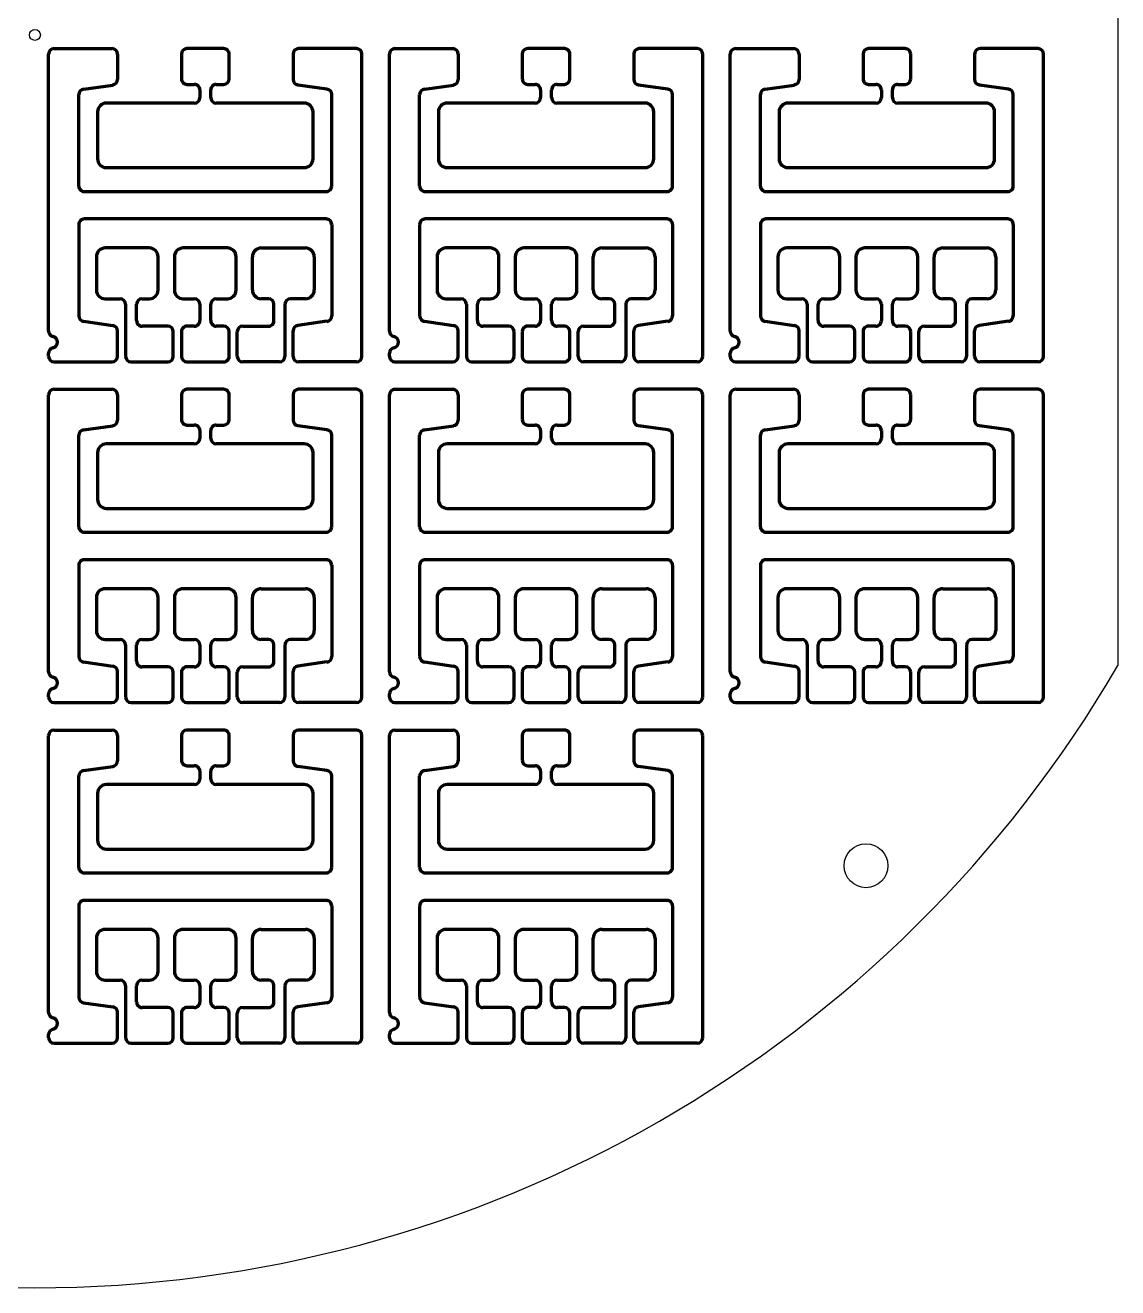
# Model space of a CAD drawing. Header units: millimetres. Extents: x 2372 to 2569, y 1689 to 1917.
# Drawn here: x 2470.1 to 2569.4, y 1689.3 to 1804.2 of the extents above; entities that cross this region are included whole.
import ezdxf

# ---------------------------------------------------------------- set-up
doc = ezdxf.new("R2010")
doc.units = ezdxf.units.MM
doc.layers.add('mask_hole', color=100, linetype='Continuous')
doc.layers.add('mask_outline', color=10, linetype='Continuous')
doc.layers.add('mask_stencil', color=30, linetype='Continuous', lineweight=70)

msp = doc.modelspace()

# ---------------------------------------------------------------- linework, layer by layer
at = {"layer": 'mask_hole'}
for centre, radius in [((2470.94, 1803.28), 0.5), ((2546.54, 1727.68), 2)]:
    msp.add_circle(centre, radius, dxfattribs=at)
at = {"layer": 'mask_outline'}
msp.add_line((2569.44, 1860.67), (2569.44, 1745.9), dxfattribs=at)
msp.add_arc((2470.94, 1803.28), 114, 210.2314, 329.7768, dxfattribs=at)
at = {"layer": 'mask_stencil'}
for p, q in [((2472.19, 1776.33), (2472.19, 1801.53)), ((2472.69, 1802.03), (2477.95, 1802.03)), ((2478.45, 1801.53), (2478.45, 1799.22)), ((2484.27, 1801.53), (2484.27, 1799.28)), ((2488.11, 1802.03), (2484.77, 1802.03)), ((2488.61, 1799.28), (2488.61, 1801.53)), ((2494.42, 1801.53), (2494.42, 1799.22)), ((2500.19, 1802.03), (2494.92, 1802.03)), ((2500.69, 1774.03), (2500.69, 1801.53)), ((2503.19, 1776.33), (2503.19, 1801.53)), ((2503.69, 1802.03), (2508.95, 1802.03)), ((2509.45, 1801.53), (2509.45, 1799.22)), ((2515.27, 1801.53), (2515.27, 1799.28)), ((2519.11, 1802.03), (2515.77, 1802.03)), ((2519.61, 1799.28), (2519.61, 1801.53)), ((2525.42, 1801.53), (2525.42, 1799.22)), ((2531.19, 1802.03), (2525.92, 1802.03)), ((2531.69, 1774.03), (2531.69, 1801.53)), ((2534.19, 1776.33), (2534.19, 1801.53)), ((2534.69, 1802.03), (2539.95, 1802.03)), ((2540.45, 1801.53), (2540.45, 1799.22)), ((2546.27, 1801.53), (2546.27, 1799.28)), ((2550.11, 1802.03), (2546.77, 1802.03)), ((2550.61, 1799.28), (2550.61, 1801.53)), ((2556.42, 1801.53), (2556.42, 1799.22)), ((2562.19, 1802.03), (2556.92, 1802.03)), ((2562.69, 1774.03), (2562.69, 1801.53)), ((2474.94, 1789.53), (2474.94, 1797.85)), ((2475.37, 1798.35), (2478.02, 1798.72)), ((2484.77, 1798.78), (2485.44, 1798.78)), ((2485.94, 1798.28), (2485.94, 1797.57)), ((2486.94, 1797.57), (2486.94, 1798.28)), ((2487.44, 1798.78), (2488.11, 1798.78)), ((2497.51, 1798.35), (2494.85, 1798.72)), ((2497.94, 1789.53), (2497.94, 1797.85)), ((2505.94, 1789.53), (2505.94, 1797.85)), ((2506.37, 1798.35), (2509.02, 1798.72)), ((2515.77, 1798.78), (2516.44, 1798.78)), ((2516.94, 1798.28), (2516.94, 1797.57)), ((2517.94, 1797.57), (2517.94, 1798.28)), ((2518.44, 1798.78), (2519.11, 1798.78)), ((2528.51, 1798.35), (2525.85, 1798.72)), ((2528.94, 1789.53), (2528.94, 1797.85)), ((2536.94, 1789.53), (2536.94, 1797.85)), ((2537.37, 1798.35), (2540.02, 1798.72)), ((2546.77, 1798.78), (2547.44, 1798.78)), ((2547.94, 1798.28), (2547.94, 1797.57)), ((2548.94, 1797.57), (2548.94, 1798.28)), ((2549.44, 1798.78), (2550.11, 1798.78)), ((2559.51, 1798.35), (2556.85, 1798.72)), ((2559.94, 1789.53), (2559.94, 1797.85)), ((2485.44, 1797.07), (2477.44, 1797.07)), ((2495.44, 1797.07), (2487.44, 1797.07)), ((2516.44, 1797.07), (2508.44, 1797.07)), ((2526.44, 1797.07), (2518.44, 1797.07)), ((2547.44, 1797.07), (2539.44, 1797.07)), ((2557.44, 1797.07), (2549.44, 1797.07)), ((2476.64, 1796.27), (2476.64, 1792)), ((2496.24, 1792), (2496.24, 1796.27)), ((2507.64, 1796.27), (2507.64, 1792)), ((2527.24, 1792), (2527.24, 1796.27)), ((2538.64, 1796.27), (2538.64, 1792)), ((2558.24, 1792), (2558.24, 1796.27)), ((2477.44, 1791.2), (2495.44, 1791.2)), ((2508.44, 1791.2), (2526.44, 1791.2)), ((2539.44, 1791.2), (2557.44, 1791.2)), ((2475.44, 1789.03), (2497.44, 1789.03)), ((2506.44, 1789.03), (2528.44, 1789.03)), ((2537.44, 1789.03), (2559.44, 1789.03)), ((2497.44, 1786.53), (2475.44, 1786.53)), ((2528.44, 1786.53), (2506.44, 1786.53)), ((2559.44, 1786.53), (2537.44, 1786.53)), ((2474.94, 1786.03), (2474.94, 1777.71)), ((2497.94, 1786.03), (2497.94, 1777.71)), ((2505.94, 1786.03), (2505.94, 1777.71)), ((2528.94, 1786.03), (2528.94, 1777.71)), ((2536.94, 1786.03), (2536.94, 1777.71)), ((2559.94, 1786.03), (2559.94, 1777.71)), ((2476.53, 1783.09), (2476.53, 1780.07)), ((2481.35, 1783.89), (2477.33, 1783.89)), ((2482.15, 1780.07), (2482.15, 1783.09)), ((2483.63, 1783.09), (2483.63, 1780.07)), ((2488.45, 1783.89), (2484.43, 1783.89)), ((2489.25, 1780.07), (2489.25, 1783.09)), ((2490.73, 1780.07), (2490.73, 1783.09)), ((2491.53, 1783.89), (2495.55, 1783.89)), ((2496.35, 1783.09), (2496.35, 1780.07)), ((2507.53, 1783.09), (2507.53, 1780.07)), ((2512.35, 1783.89), (2508.33, 1783.89)), ((2513.15, 1780.07), (2513.15, 1783.09)), ((2514.63, 1783.09), (2514.63, 1780.07)), ((2519.45, 1783.89), (2515.43, 1783.89)), ((2520.25, 1780.07), (2520.25, 1783.09)), ((2521.73, 1780.07), (2521.73, 1783.09)), ((2522.53, 1783.89), (2526.55, 1783.89)), ((2527.35, 1783.09), (2527.35, 1780.07)), ((2538.53, 1783.09), (2538.53, 1780.07)), ((2543.35, 1783.89), (2539.33, 1783.89)), ((2544.15, 1780.07), (2544.15, 1783.09)), ((2545.63, 1783.09), (2545.63, 1780.07)), ((2550.45, 1783.89), (2546.43, 1783.89)), ((2551.25, 1780.07), (2551.25, 1783.09)), ((2552.73, 1780.07), (2552.73, 1783.09)), ((2553.53, 1783.89), (2557.55, 1783.89)), ((2558.35, 1783.09), (2558.35, 1780.07)), ((2477.33, 1779.27), (2478.69, 1779.27)), ((2479.19, 1778.77), (2479.19, 1777.28)), ((2480.19, 1777.28), (2480.19, 1778.77)), ((2480.69, 1779.27), (2481.35, 1779.27)), ((2484.43, 1779.27), (2485.44, 1779.27)), ((2485.94, 1778.77), (2485.94, 1777.28)), ((2486.94, 1777.28), (2486.94, 1778.77)), ((2487.44, 1779.27), (2488.45, 1779.27)), ((2492.19, 1779.27), (2491.53, 1779.27)), ((2492.69, 1777.28), (2492.69, 1778.77)), ((2493.69, 1778.77), (2493.69, 1777.28)), ((2495.55, 1779.27), (2494.19, 1779.27)), ((2508.33, 1779.27), (2509.69, 1779.27)), ((2510.19, 1778.77), (2510.19, 1777.28)), ((2511.19, 1777.28), (2511.19, 1778.77)), ((2511.69, 1779.27), (2512.35, 1779.27)), ((2515.43, 1779.27), (2516.44, 1779.27)), ((2516.94, 1778.77), (2516.94, 1777.28)), ((2517.94, 1777.28), (2517.94, 1778.77)), ((2518.44, 1779.27), (2519.45, 1779.27)), ((2523.19, 1779.27), (2522.53, 1779.27)), ((2523.69, 1777.28), (2523.69, 1778.77)), ((2524.69, 1778.77), (2524.69, 1777.28)), ((2526.55, 1779.27), (2525.19, 1779.27)), ((2539.33, 1779.27), (2540.69, 1779.27)), ((2541.19, 1778.77), (2541.19, 1777.28)), ((2542.19, 1777.28), (2542.19, 1778.77)), ((2542.69, 1779.27), (2543.35, 1779.27)), ((2546.43, 1779.27), (2547.44, 1779.27)), ((2547.94, 1778.77), (2547.94, 1777.28)), ((2548.94, 1777.28), (2548.94, 1778.77)), ((2549.44, 1779.27), (2550.45, 1779.27)), ((2554.19, 1779.27), (2553.53, 1779.27)), ((2554.69, 1777.28), (2554.69, 1778.77)), ((2555.69, 1778.77), (2555.69, 1777.28)), ((2557.55, 1779.27), (2556.19, 1779.27)), ((2475.37, 1777.22), (2478.02, 1776.84)), ((2479.19, 1777.28), (2479.19, 1776.78)), ((2493.69, 1777.28), (2493.69, 1776.78)), ((2497.51, 1777.22), (2494.85, 1776.84)), ((2506.37, 1777.22), (2509.02, 1776.84)), ((2510.19, 1777.28), (2510.19, 1776.78)), ((2524.69, 1777.28), (2524.69, 1776.78)), ((2528.51, 1777.22), (2525.85, 1776.84)), ((2537.37, 1777.22), (2540.02, 1776.84)), ((2541.19, 1777.28), (2541.19, 1776.78)), ((2555.69, 1777.28), (2555.69, 1776.78)), ((2559.51, 1777.22), (2556.85, 1776.84)), ((2478.45, 1774.03), (2478.45, 1776.35)), ((2479.19, 1776.78), (2479.19, 1774.03)), ((2483.03, 1776.78), (2480.69, 1776.78)), ((2483.53, 1774.03), (2483.53, 1776.28)), ((2484.27, 1776.28), (2484.27, 1774.03)), ((2485.44, 1776.78), (2484.77, 1776.78)), ((2488.11, 1776.78), (2487.44, 1776.78)), ((2488.61, 1774.03), (2488.61, 1776.28)), ((2489.35, 1774.03), (2489.35, 1776.28)), ((2489.85, 1776.78), (2492.19, 1776.78)), ((2493.69, 1776.78), (2493.69, 1774.03)), ((2494.42, 1774.03), (2494.42, 1776.35)), ((2509.45, 1774.03), (2509.45, 1776.35)), ((2510.19, 1776.78), (2510.19, 1774.03)), ((2514.03, 1776.78), (2511.69, 1776.78)), ((2514.53, 1774.03), (2514.53, 1776.28)), ((2515.27, 1776.28), (2515.27, 1774.03)), ((2516.44, 1776.78), (2515.77, 1776.78)), ((2519.11, 1776.78), (2518.44, 1776.78)), ((2519.61, 1774.03), (2519.61, 1776.28)), ((2520.35, 1774.03), (2520.35, 1776.28)), ((2520.85, 1776.78), (2523.19, 1776.78)), ((2524.69, 1776.78), (2524.69, 1774.03)), ((2525.42, 1774.03), (2525.42, 1776.35)), ((2540.45, 1774.03), (2540.45, 1776.35)), ((2541.19, 1776.78), (2541.19, 1774.03)), ((2545.03, 1776.78), (2542.69, 1776.78)), ((2545.53, 1774.03), (2545.53, 1776.28)), ((2546.27, 1776.28), (2546.27, 1774.03)), ((2547.44, 1776.78), (2546.77, 1776.78)), ((2550.11, 1776.78), (2549.44, 1776.78)), ((2550.61, 1774.03), (2550.61, 1776.28)), ((2551.35, 1774.03), (2551.35, 1776.28)), ((2551.85, 1776.78), (2554.19, 1776.78)), ((2555.69, 1776.78), (2555.69, 1774.03)), ((2556.42, 1774.03), (2556.42, 1776.35)), ((2472.19, 1774.03), (2472.19, 1774.31)), ((2503.19, 1774.03), (2503.19, 1774.31)), ((2534.19, 1774.03), (2534.19, 1774.31)), ((2472.69, 1773.53), (2477.95, 1773.53)), ((2479.69, 1773.53), (2483.03, 1773.53)), ((2484.77, 1773.53), (2488.11, 1773.53)), ((2493.19, 1773.53), (2489.85, 1773.53)), ((2500.19, 1773.53), (2494.92, 1773.53)), ((2503.69, 1773.53), (2508.95, 1773.53)), ((2510.69, 1773.53), (2514.03, 1773.53)), ((2515.77, 1773.53), (2519.11, 1773.53)), ((2524.19, 1773.53), (2520.85, 1773.53)), ((2531.19, 1773.53), (2525.92, 1773.53)), ((2534.69, 1773.53), (2539.95, 1773.53)), ((2541.69, 1773.53), (2545.03, 1773.53)), ((2546.77, 1773.53), (2550.11, 1773.53)), ((2555.19, 1773.53), (2551.85, 1773.53)), ((2562.19, 1773.53), (2556.92, 1773.53)), ((2472.19, 1745.33), (2472.19, 1770.53)), ((2472.69, 1771.03), (2477.95, 1771.03)), ((2478.45, 1770.53), (2478.45, 1768.22)), ((2484.27, 1770.53), (2484.27, 1768.28)), ((2488.11, 1771.03), (2484.77, 1771.03)), ((2488.61, 1768.28), (2488.61, 1770.53)), ((2494.42, 1770.53), (2494.42, 1768.22)), ((2500.19, 1771.03), (2494.92, 1771.03)), ((2500.69, 1743.03), (2500.69, 1770.53)), ((2503.19, 1745.33), (2503.19, 1770.53)), ((2503.69, 1771.03), (2508.95, 1771.03)), ((2509.45, 1770.53), (2509.45, 1768.22)), ((2515.27, 1770.53), (2515.27, 1768.28)), ((2519.11, 1771.03), (2515.77, 1771.03)), ((2519.61, 1768.28), (2519.61, 1770.53)), ((2525.42, 1770.53), (2525.42, 1768.22)), ((2531.19, 1771.03), (2525.92, 1771.03)), ((2531.69, 1743.03), (2531.69, 1770.53)), ((2534.19, 1745.33), (2534.19, 1770.53)), ((2534.69, 1771.03), (2539.95, 1771.03)), ((2540.45, 1770.53), (2540.45, 1768.22)), ((2546.27, 1770.53), (2546.27, 1768.28)), ((2550.11, 1771.03), (2546.77, 1771.03)), ((2550.61, 1768.28), (2550.61, 1770.53)), ((2556.42, 1770.53), (2556.42, 1768.22)), ((2562.19, 1771.03), (2556.92, 1771.03)), ((2562.69, 1743.03), (2562.69, 1770.53)), ((2474.94, 1758.53), (2474.94, 1766.85)), ((2475.37, 1767.35), (2478.02, 1767.72)), ((2484.77, 1767.78), (2485.44, 1767.78)), ((2485.94, 1767.28), (2485.94, 1766.57)), ((2486.94, 1766.57), (2486.94, 1767.28)), ((2487.44, 1767.78), (2488.11, 1767.78)), ((2497.51, 1767.35), (2494.85, 1767.72)), ((2497.94, 1758.53), (2497.94, 1766.85)), ((2505.94, 1758.53), (2505.94, 1766.85)), ((2506.37, 1767.35), (2509.02, 1767.72)), ((2515.77, 1767.78), (2516.44, 1767.78)), ((2516.94, 1767.28), (2516.94, 1766.57)), ((2517.94, 1766.57), (2517.94, 1767.28)), ((2518.44, 1767.78), (2519.11, 1767.78)), ((2528.51, 1767.35), (2525.85, 1767.72)), ((2528.94, 1758.53), (2528.94, 1766.85)), ((2536.94, 1758.53), (2536.94, 1766.85)), ((2537.37, 1767.35), (2540.02, 1767.72)), ((2546.77, 1767.78), (2547.44, 1767.78)), ((2547.94, 1767.28), (2547.94, 1766.57)), ((2548.94, 1766.57), (2548.94, 1767.28)), ((2549.44, 1767.78), (2550.11, 1767.78)), ((2559.51, 1767.35), (2556.85, 1767.72)), ((2559.94, 1758.53), (2559.94, 1766.85)), ((2485.44, 1766.07), (2477.44, 1766.07)), ((2495.44, 1766.07), (2487.44, 1766.07)), ((2516.44, 1766.07), (2508.44, 1766.07)), ((2526.44, 1766.07), (2518.44, 1766.07)), ((2547.44, 1766.07), (2539.44, 1766.07)), ((2557.44, 1766.07), (2549.44, 1766.07)), ((2476.64, 1765.27), (2476.64, 1761)), ((2496.24, 1761), (2496.24, 1765.27)), ((2507.64, 1765.27), (2507.64, 1761)), ((2527.24, 1761), (2527.24, 1765.27)), ((2538.64, 1765.27), (2538.64, 1761)), ((2558.24, 1761), (2558.24, 1765.27)), ((2477.44, 1760.2), (2495.44, 1760.2)), ((2508.44, 1760.2), (2526.44, 1760.2)), ((2539.44, 1760.2), (2557.44, 1760.2)), ((2475.44, 1758.03), (2497.44, 1758.03)), ((2506.44, 1758.03), (2528.44, 1758.03)), ((2537.44, 1758.03), (2559.44, 1758.03)), ((2497.44, 1755.53), (2475.44, 1755.53)), ((2528.44, 1755.53), (2506.44, 1755.53)), ((2559.44, 1755.53), (2537.44, 1755.53)), ((2474.94, 1755.03), (2474.94, 1746.71)), ((2497.94, 1755.03), (2497.94, 1746.71)), ((2505.94, 1755.03), (2505.94, 1746.71)), ((2528.94, 1755.03), (2528.94, 1746.71)), ((2536.94, 1755.03), (2536.94, 1746.71)), ((2559.94, 1755.03), (2559.94, 1746.71)), ((2476.53, 1752.09), (2476.53, 1749.07)), ((2481.35, 1752.89), (2477.33, 1752.89)), ((2482.15, 1749.07), (2482.15, 1752.09)), ((2483.63, 1752.09), (2483.63, 1749.07)), ((2488.45, 1752.89), (2484.43, 1752.89)), ((2489.25, 1749.07), (2489.25, 1752.09)), ((2490.73, 1749.07), (2490.73, 1752.09)), ((2491.53, 1752.89), (2495.55, 1752.89)), ((2496.35, 1752.09), (2496.35, 1749.07)), ((2507.53, 1752.09), (2507.53, 1749.07)), ((2512.35, 1752.89), (2508.33, 1752.89)), ((2513.15, 1749.07), (2513.15, 1752.09)), ((2514.63, 1752.09), (2514.63, 1749.07)), ((2519.45, 1752.89), (2515.43, 1752.89)), ((2520.25, 1749.07), (2520.25, 1752.09)), ((2521.73, 1749.07), (2521.73, 1752.09)), ((2522.53, 1752.89), (2526.55, 1752.89)), ((2527.35, 1752.09), (2527.35, 1749.07)), ((2538.53, 1752.09), (2538.53, 1749.07)), ((2543.35, 1752.89), (2539.33, 1752.89)), ((2544.15, 1749.07), (2544.15, 1752.09)), ((2545.63, 1752.09), (2545.63, 1749.07)), ((2550.45, 1752.89), (2546.43, 1752.89)), ((2551.25, 1749.07), (2551.25, 1752.09)), ((2552.73, 1749.07), (2552.73, 1752.09)), ((2553.53, 1752.89), (2557.55, 1752.89)), ((2558.35, 1752.09), (2558.35, 1749.07)), ((2477.33, 1748.27), (2478.69, 1748.27)), ((2479.19, 1747.77), (2479.19, 1746.28)), ((2480.19, 1746.28), (2480.19, 1747.77)), ((2480.69, 1748.27), (2481.35, 1748.27)), ((2484.43, 1748.27), (2485.44, 1748.27)), ((2485.94, 1747.77), (2485.94, 1746.28)), ((2486.94, 1746.28), (2486.94, 1747.77)), ((2487.44, 1748.27), (2488.45, 1748.27)), ((2492.19, 1748.27), (2491.53, 1748.27)), ((2492.69, 1746.28), (2492.69, 1747.77)), ((2493.69, 1747.77), (2493.69, 1746.28)), ((2495.55, 1748.27), (2494.19, 1748.27)), ((2508.33, 1748.27), (2509.69, 1748.27)), ((2510.19, 1747.77), (2510.19, 1746.28)), ((2511.19, 1746.28), (2511.19, 1747.77)), ((2511.69, 1748.27), (2512.35, 1748.27)), ((2515.43, 1748.27), (2516.44, 1748.27)), ((2516.94, 1747.77), (2516.94, 1746.28)), ((2517.94, 1746.28), (2517.94, 1747.77)), ((2518.44, 1748.27), (2519.45, 1748.27)), ((2523.19, 1748.27), (2522.53, 1748.27)), ((2523.69, 1746.28), (2523.69, 1747.77)), ((2524.69, 1747.77), (2524.69, 1746.28)), ((2526.55, 1748.27), (2525.19, 1748.27)), ((2539.33, 1748.27), (2540.69, 1748.27)), ((2541.19, 1747.77), (2541.19, 1746.28)), ((2542.19, 1746.28), (2542.19, 1747.77)), ((2542.69, 1748.27), (2543.35, 1748.27)), ((2546.43, 1748.27), (2547.44, 1748.27)), ((2547.94, 1747.77), (2547.94, 1746.28)), ((2548.94, 1746.28), (2548.94, 1747.77)), ((2549.44, 1748.27), (2550.45, 1748.27)), ((2554.19, 1748.27), (2553.53, 1748.27)), ((2554.69, 1746.28), (2554.69, 1747.77)), ((2555.69, 1747.77), (2555.69, 1746.28)), ((2557.55, 1748.27), (2556.19, 1748.27)), ((2475.37, 1746.22), (2478.02, 1745.84)), ((2479.19, 1746.28), (2479.19, 1745.78)), ((2493.69, 1746.28), (2493.69, 1745.78)), ((2497.51, 1746.22), (2494.85, 1745.84)), ((2506.37, 1746.22), (2509.02, 1745.84)), ((2510.19, 1746.28), (2510.19, 1745.78)), ((2524.69, 1746.28), (2524.69, 1745.78)), ((2528.51, 1746.22), (2525.85, 1745.84)), ((2537.37, 1746.22), (2540.02, 1745.84)), ((2541.19, 1746.28), (2541.19, 1745.78)), ((2555.69, 1746.28), (2555.69, 1745.78)), ((2559.51, 1746.22), (2556.85, 1745.84)), ((2478.45, 1743.03), (2478.45, 1745.35)), ((2479.19, 1745.78), (2479.19, 1743.03)), ((2483.03, 1745.78), (2480.69, 1745.78)), ((2483.53, 1743.03), (2483.53, 1745.28)), ((2484.27, 1745.28), (2484.27, 1743.03)), ((2485.44, 1745.78), (2484.77, 1745.78)), ((2488.11, 1745.78), (2487.44, 1745.78)), ((2488.61, 1743.03), (2488.61, 1745.28)), ((2489.35, 1743.03), (2489.35, 1745.28)), ((2489.85, 1745.78), (2492.19, 1745.78)), ((2493.69, 1745.78), (2493.69, 1743.03)), ((2494.42, 1743.03), (2494.42, 1745.35)), ((2509.45, 1743.03), (2509.45, 1745.35)), ((2510.19, 1745.78), (2510.19, 1743.03)), ((2514.03, 1745.78), (2511.69, 1745.78)), ((2514.53, 1743.03), (2514.53, 1745.28)), ((2515.27, 1745.28), (2515.27, 1743.03)), ((2516.44, 1745.78), (2515.77, 1745.78)), ((2519.11, 1745.78), (2518.44, 1745.78)), ((2519.61, 1743.03), (2519.61, 1745.28)), ((2520.35, 1743.03), (2520.35, 1745.28)), ((2520.85, 1745.78), (2523.19, 1745.78)), ((2524.69, 1745.78), (2524.69, 1743.03)), ((2525.42, 1743.03), (2525.42, 1745.35)), ((2540.45, 1743.03), (2540.45, 1745.35)), ((2541.19, 1745.78), (2541.19, 1743.03)), ((2545.03, 1745.78), (2542.69, 1745.78)), ((2545.53, 1743.03), (2545.53, 1745.28)), ((2546.27, 1745.28), (2546.27, 1743.03)), ((2547.44, 1745.78), (2546.77, 1745.78)), ((2550.11, 1745.78), (2549.44, 1745.78)), ((2550.61, 1743.03), (2550.61, 1745.28)), ((2551.35, 1743.03), (2551.35, 1745.28)), ((2551.85, 1745.78), (2554.19, 1745.78)), ((2555.69, 1745.78), (2555.69, 1743.03)), ((2556.42, 1743.03), (2556.42, 1745.35)), ((2472.19, 1743.03), (2472.19, 1743.31)), ((2503.19, 1743.03), (2503.19, 1743.31)), ((2534.19, 1743.03), (2534.19, 1743.31)), ((2472.69, 1742.53), (2477.95, 1742.53)), ((2479.69, 1742.53), (2483.03, 1742.53)), ((2484.77, 1742.53), (2488.11, 1742.53)), ((2493.19, 1742.53), (2489.85, 1742.53)), ((2500.19, 1742.53), (2494.92, 1742.53)), ((2503.69, 1742.53), (2508.95, 1742.53)), ((2510.69, 1742.53), (2514.03, 1742.53)), ((2515.77, 1742.53), (2519.11, 1742.53)), ((2524.19, 1742.53), (2520.85, 1742.53)), ((2531.19, 1742.53), (2525.92, 1742.53)), ((2534.69, 1742.53), (2539.95, 1742.53)), ((2541.69, 1742.53), (2545.03, 1742.53)), ((2546.77, 1742.53), (2550.11, 1742.53)), ((2555.19, 1742.53), (2551.85, 1742.53)), ((2562.19, 1742.53), (2556.92, 1742.53)), ((2472.19, 1714.33), (2472.19, 1739.53)), ((2472.69, 1740.03), (2477.95, 1740.03)), ((2478.45, 1739.53), (2478.45, 1737.22)), ((2484.27, 1739.53), (2484.27, 1737.28)), ((2488.11, 1740.03), (2484.77, 1740.03)), ((2488.61, 1737.28), (2488.61, 1739.53)), ((2494.42, 1739.53), (2494.42, 1737.22)), ((2500.19, 1740.03), (2494.92, 1740.03)), ((2500.69, 1712.03), (2500.69, 1739.53)), ((2503.19, 1714.33), (2503.19, 1739.53)), ((2503.69, 1740.03), (2508.95, 1740.03)), ((2509.45, 1739.53), (2509.45, 1737.22)), ((2515.27, 1739.53), (2515.27, 1737.28)), ((2519.11, 1740.03), (2515.77, 1740.03)), ((2519.61, 1737.28), (2519.61, 1739.53)), ((2525.42, 1739.53), (2525.42, 1737.22)), ((2531.19, 1740.03), (2525.92, 1740.03)), ((2531.69, 1712.03), (2531.69, 1739.53)), ((2474.94, 1727.53), (2474.94, 1735.85)), ((2475.37, 1736.35), (2478.02, 1736.72)), ((2484.77, 1736.78), (2485.44, 1736.78)), ((2485.94, 1736.28), (2485.94, 1735.57)), ((2486.94, 1735.57), (2486.94, 1736.28)), ((2487.44, 1736.78), (2488.11, 1736.78)), ((2497.51, 1736.35), (2494.85, 1736.72)), ((2497.94, 1727.53), (2497.94, 1735.85)), ((2505.94, 1727.53), (2505.94, 1735.85)), ((2506.37, 1736.35), (2509.02, 1736.72)), ((2515.77, 1736.78), (2516.44, 1736.78)), ((2516.94, 1736.28), (2516.94, 1735.57)), ((2517.94, 1735.57), (2517.94, 1736.28)), ((2518.44, 1736.78), (2519.11, 1736.78)), ((2528.51, 1736.35), (2525.85, 1736.72)), ((2528.94, 1727.53), (2528.94, 1735.85)), ((2485.44, 1735.07), (2477.44, 1735.07)), ((2495.44, 1735.07), (2487.44, 1735.07)), ((2516.44, 1735.07), (2508.44, 1735.07)), ((2526.44, 1735.07), (2518.44, 1735.07)), ((2476.64, 1734.27), (2476.64, 1730)), ((2496.24, 1730), (2496.24, 1734.27)), ((2507.64, 1734.27), (2507.64, 1730)), ((2527.24, 1730), (2527.24, 1734.27)), ((2477.44, 1729.2), (2495.44, 1729.2)), ((2508.44, 1729.2), (2526.44, 1729.2)), ((2475.44, 1727.03), (2497.44, 1727.03)), ((2506.44, 1727.03), (2528.44, 1727.03)), ((2497.44, 1724.53), (2475.44, 1724.53)), ((2528.44, 1724.53), (2506.44, 1724.53)), ((2474.94, 1724.03), (2474.94, 1715.71)), ((2497.94, 1724.03), (2497.94, 1715.71)), ((2505.94, 1724.03), (2505.94, 1715.71)), ((2528.94, 1724.03), (2528.94, 1715.71)), ((2476.53, 1721.09), (2476.53, 1718.07)), ((2481.35, 1721.89), (2477.33, 1721.89)), ((2482.15, 1718.07), (2482.15, 1721.09)), ((2483.63, 1721.09), (2483.63, 1718.07)), ((2488.45, 1721.89), (2484.43, 1721.89)), ((2489.25, 1718.07), (2489.25, 1721.09)), ((2490.73, 1718.07), (2490.73, 1721.09)), ((2491.53, 1721.89), (2495.55, 1721.89)), ((2496.35, 1721.09), (2496.35, 1718.07)), ((2507.53, 1721.09), (2507.53, 1718.07)), ((2512.35, 1721.89), (2508.33, 1721.89)), ((2513.15, 1718.07), (2513.15, 1721.09)), ((2514.63, 1721.09), (2514.63, 1718.07)), ((2519.45, 1721.89), (2515.43, 1721.89)), ((2520.25, 1718.07), (2520.25, 1721.09)), ((2521.73, 1718.07), (2521.73, 1721.09)), ((2522.53, 1721.89), (2526.55, 1721.89)), ((2527.35, 1721.09), (2527.35, 1718.07)), ((2477.33, 1717.27), (2478.69, 1717.27)), ((2479.19, 1716.77), (2479.19, 1715.28)), ((2480.19, 1715.28), (2480.19, 1716.77)), ((2480.69, 1717.27), (2481.35, 1717.27)), ((2484.43, 1717.27), (2485.44, 1717.27)), ((2485.94, 1716.77), (2485.94, 1715.28)), ((2486.94, 1715.28), (2486.94, 1716.77)), ((2487.44, 1717.27), (2488.45, 1717.27)), ((2492.19, 1717.27), (2491.53, 1717.27)), ((2492.69, 1715.28), (2492.69, 1716.77)), ((2493.69, 1716.77), (2493.69, 1715.28)), ((2495.55, 1717.27), (2494.19, 1717.27)), ((2508.33, 1717.27), (2509.69, 1717.27)), ((2510.19, 1716.77), (2510.19, 1715.28)), ((2511.19, 1715.28), (2511.19, 1716.77)), ((2511.69, 1717.27), (2512.35, 1717.27)), ((2515.43, 1717.27), (2516.44, 1717.27)), ((2516.94, 1716.77), (2516.94, 1715.28)), ((2517.94, 1715.28), (2517.94, 1716.77)), ((2518.44, 1717.27), (2519.45, 1717.27)), ((2523.19, 1717.27), (2522.53, 1717.27)), ((2523.69, 1715.28), (2523.69, 1716.77)), ((2524.69, 1716.77), (2524.69, 1715.28)), ((2526.55, 1717.27), (2525.19, 1717.27)), ((2475.37, 1715.22), (2478.02, 1714.84)), ((2479.19, 1715.28), (2479.19, 1714.78)), ((2493.69, 1715.28), (2493.69, 1714.78)), ((2497.51, 1715.22), (2494.85, 1714.84)), ((2506.37, 1715.22), (2509.02, 1714.84)), ((2510.19, 1715.28), (2510.19, 1714.78)), ((2524.69, 1715.28), (2524.69, 1714.78)), ((2528.51, 1715.22), (2525.85, 1714.84)), ((2478.45, 1712.03), (2478.45, 1714.35)), ((2479.19, 1714.78), (2479.19, 1712.03)), ((2483.03, 1714.78), (2480.69, 1714.78)), ((2483.53, 1712.03), (2483.53, 1714.28)), ((2484.27, 1714.28), (2484.27, 1712.03)), ((2485.44, 1714.78), (2484.77, 1714.78)), ((2488.11, 1714.78), (2487.44, 1714.78)), ((2488.61, 1712.03), (2488.61, 1714.28)), ((2489.35, 1712.03), (2489.35, 1714.28)), ((2489.85, 1714.78), (2492.19, 1714.78)), ((2493.69, 1714.78), (2493.69, 1712.03)), ((2494.42, 1712.03), (2494.42, 1714.35)), ((2509.45, 1712.03), (2509.45, 1714.35)), ((2510.19, 1714.78), (2510.19, 1712.03)), ((2514.03, 1714.78), (2511.69, 1714.78)), ((2514.53, 1712.03), (2514.53, 1714.28)), ((2515.27, 1714.28), (2515.27, 1712.03)), ((2516.44, 1714.78), (2515.77, 1714.78)), ((2519.11, 1714.78), (2518.44, 1714.78)), ((2519.61, 1712.03), (2519.61, 1714.28)), ((2520.35, 1712.03), (2520.35, 1714.28)), ((2520.85, 1714.78), (2523.19, 1714.78)), ((2524.69, 1714.78), (2524.69, 1712.03)), ((2525.42, 1712.03), (2525.42, 1714.35)), ((2472.19, 1712.03), (2472.19, 1712.31)), ((2503.19, 1712.03), (2503.19, 1712.31)), ((2472.69, 1711.53), (2477.95, 1711.53)), ((2479.69, 1711.53), (2483.03, 1711.53)), ((2484.77, 1711.53), (2488.11, 1711.53)), ((2493.19, 1711.53), (2489.85, 1711.53)), ((2500.19, 1711.53), (2494.92, 1711.53)), ((2503.69, 1711.53), (2508.95, 1711.53)), ((2510.69, 1711.53), (2514.03, 1711.53)), ((2515.77, 1711.53), (2519.11, 1711.53)), ((2524.19, 1711.53), (2520.85, 1711.53)), ((2531.19, 1711.53), (2525.92, 1711.53))]:
    msp.add_line(p, q, dxfattribs=at)
for centre, radius, start, end in [((2472.69, 1801.53), 0.5, 90, 179.9999), ((2477.95, 1801.53), 0.5, 0, 90), ((2484.77, 1801.53), 0.5, 90, 180), ((2488.11, 1801.53), 0.5, 359.9998, 90), ((2494.92, 1801.53), 0.5, 90, 180), ((2500.19, 1801.53), 0.5, 0.0001, 90), ((2503.69, 1801.53), 0.5, 90, 179.9999), ((2508.95, 1801.53), 0.5, 0, 90), ((2515.77, 1801.53), 0.5, 90, 180), ((2519.11, 1801.53), 0.5, 359.9998, 90), ((2525.92, 1801.53), 0.5, 90, 180), ((2531.19, 1801.53), 0.5, 0.0001, 90), ((2534.69, 1801.53), 0.5, 90, 179.9999), ((2539.95, 1801.53), 0.5, 0, 90), ((2546.77, 1801.53), 0.5, 90, 180), ((2550.11, 1801.53), 0.5, 359.9998, 90), ((2556.92, 1801.53), 0.5, 90, 180), ((2562.19, 1801.53), 0.5, 0.0001, 90), ((2477.95, 1799.22), 0.5, 278.0964, 0), ((2484.77, 1799.28), 0.5, 180, 270.0001), ((2488.11, 1799.28), 0.5, 269.9999, 359.9998), ((2494.92, 1799.22), 0.5, 180, 261.9036), ((2508.95, 1799.22), 0.5, 278.0964, 0), ((2515.77, 1799.28), 0.5, 180, 270.0001), ((2519.11, 1799.28), 0.5, 269.9999, 359.9998), ((2525.92, 1799.22), 0.5, 180, 261.9036), ((2539.95, 1799.22), 0.5, 278.0964, 0), ((2546.77, 1799.28), 0.5, 180, 270.0001), ((2550.11, 1799.28), 0.5, 269.9999, 359.9998), ((2556.92, 1799.22), 0.5, 180, 261.9036), ((2475.44, 1797.85), 0.5, 98.0964, 179.9994), ((2485.44, 1798.28), 0.5, 0, 90.0001), ((2487.44, 1798.28), 0.5, 89.9999, 180), ((2497.44, 1797.85), 0.5, 0.0006, 81.9036), ((2506.44, 1797.85), 0.5, 98.0964, 179.9994), ((2516.44, 1798.28), 0.5, 0, 90.0001), ((2518.44, 1798.28), 0.5, 89.9999, 180), ((2528.44, 1797.85), 0.5, 0.0006, 81.9036), ((2537.44, 1797.85), 0.5, 98.0964, 179.9994), ((2547.44, 1798.28), 0.5, 0, 90.0001), ((2549.44, 1798.28), 0.5, 89.9999, 180), ((2559.44, 1797.85), 0.5, 0.0006, 81.9036), ((2477.44, 1796.27), 0.8, 90, 180), ((2485.44, 1797.57), 0.5, 270, 0), ((2487.44, 1797.57), 0.5, 180, 270), ((2495.44, 1796.27), 0.8, 0, 90), ((2508.44, 1796.27), 0.8, 90, 180), ((2516.44, 1797.57), 0.5, 270, 0), ((2518.44, 1797.57), 0.5, 180, 270), ((2526.44, 1796.27), 0.8, 0, 90), ((2539.44, 1796.27), 0.8, 90, 180), ((2547.44, 1797.57), 0.5, 270, 0), ((2549.44, 1797.57), 0.5, 180, 270), ((2557.44, 1796.27), 0.8, 0, 90), ((2477.44, 1792), 0.8, 180, 270), ((2495.44, 1792), 0.8, 270, 0), ((2508.44, 1792), 0.8, 180, 270), ((2526.44, 1792), 0.8, 270, 0), ((2539.44, 1792), 0.8, 180, 270), ((2557.44, 1792), 0.8, 270, 0), ((2475.44, 1789.53), 0.5, 179.9994, 270), ((2497.44, 1789.53), 0.5, 270, 0.0006), ((2506.44, 1789.53), 0.5, 179.9994, 270), ((2528.44, 1789.53), 0.5, 270, 0.0006), ((2537.44, 1789.53), 0.5, 179.9994, 270), ((2559.44, 1789.53), 0.5, 270, 0.0006), ((2475.44, 1786.03), 0.5, 90, 180.0006), ((2497.44, 1786.03), 0.5, 359.9994, 90), ((2506.44, 1786.03), 0.5, 90, 180.0006), ((2528.44, 1786.03), 0.5, 359.9994, 90), ((2537.44, 1786.03), 0.5, 90, 180.0006), ((2559.44, 1786.03), 0.5, 359.9994, 90), ((2477.33, 1783.09), 0.8, 90, 180), ((2481.35, 1783.09), 0.8, 0, 90), ((2484.43, 1783.09), 0.8, 90, 180), ((2488.45, 1783.09), 0.8, 0, 90), ((2491.53, 1783.09), 0.8, 90, 180), ((2495.55, 1783.09), 0.8, 0, 90), ((2508.33, 1783.09), 0.8, 90, 180), ((2512.35, 1783.09), 0.8, 0, 90), ((2515.43, 1783.09), 0.8, 90, 180), ((2519.45, 1783.09), 0.8, 0, 90), ((2522.53, 1783.09), 0.8, 90, 180), ((2526.55, 1783.09), 0.8, 0, 90), ((2539.33, 1783.09), 0.8, 90, 180), ((2543.35, 1783.09), 0.8, 0, 90), ((2546.43, 1783.09), 0.8, 90, 180), ((2550.45, 1783.09), 0.8, 0, 90), ((2553.53, 1783.09), 0.8, 90, 180), ((2557.55, 1783.09), 0.8, 0, 90), ((2477.33, 1780.07), 0.8, 180, 270), ((2481.35, 1780.07), 0.8, 270, 360), ((2484.43, 1780.07), 0.8, 180, 270), ((2488.45, 1780.07), 0.8, 270, 360), ((2491.53, 1780.07), 0.8, 180, 270), ((2495.55, 1780.07), 0.8, 270, 360), ((2508.33, 1780.07), 0.8, 180, 270), ((2512.35, 1780.07), 0.8, 270, 360), ((2515.43, 1780.07), 0.8, 180, 270), ((2519.45, 1780.07), 0.8, 270, 360), ((2522.53, 1780.07), 0.8, 180, 270), ((2526.55, 1780.07), 0.8, 270, 360), ((2539.33, 1780.07), 0.8, 180, 270), ((2543.35, 1780.07), 0.8, 270, 360), ((2546.43, 1780.07), 0.8, 180, 270), ((2550.45, 1780.07), 0.8, 270, 360), ((2553.53, 1780.07), 0.8, 180, 270), ((2557.55, 1780.07), 0.8, 270, 360), ((2478.69, 1778.77), 0.5, 0, 90), ((2480.69, 1778.77), 0.5, 90, 180), ((2485.44, 1778.77), 0.5, 0, 90), ((2487.44, 1778.77), 0.5, 90, 180), ((2492.19, 1778.77), 0.5, 360, 90), ((2494.19, 1778.77), 0.5, 90, 180), ((2509.69, 1778.77), 0.5, 0, 90), ((2511.69, 1778.77), 0.5, 90, 180), ((2516.44, 1778.77), 0.5, 0, 90), ((2518.44, 1778.77), 0.5, 90, 180), ((2523.19, 1778.77), 0.5, 360, 90), ((2525.19, 1778.77), 0.5, 90, 180), ((2540.69, 1778.77), 0.5, 0, 90), ((2542.69, 1778.77), 0.5, 90, 180), ((2547.44, 1778.77), 0.5, 0, 90), ((2549.44, 1778.77), 0.5, 90, 180), ((2554.19, 1778.77), 0.5, 360, 90), ((2556.19, 1778.77), 0.5, 90, 180), ((2475.44, 1777.71), 0.5, 180.0006, 261.9036), ((2480.69, 1777.28), 0.5, 179.9999, 270), ((2485.44, 1777.28), 0.5, 269.9999, 360), ((2487.44, 1777.28), 0.5, 180, 270.0001), ((2492.19, 1777.28), 0.5, 270, 0.0001), ((2497.44, 1777.71), 0.5, 278.0964, 359.9994), ((2506.44, 1777.71), 0.5, 180.0006, 261.9036), ((2511.69, 1777.28), 0.5, 179.9999, 270), ((2516.44, 1777.28), 0.5, 269.9999, 360), ((2518.44, 1777.28), 0.5, 180, 270.0001), ((2523.19, 1777.28), 0.5, 270, 0.0001), ((2528.44, 1777.71), 0.5, 278.0964, 359.9994), ((2537.44, 1777.71), 0.5, 180.0006, 261.9036), ((2542.69, 1777.28), 0.5, 179.9999, 270), ((2547.44, 1777.28), 0.5, 269.9999, 360), ((2549.44, 1777.28), 0.5, 180, 270.0001), ((2554.19, 1777.28), 0.5, 270, 0.0001), ((2559.44, 1777.71), 0.5, 278.0964, 359.9994), ((2472.69, 1776.33), 0.5, 180.0001, 257.7386), ((2477.95, 1776.35), 0.5, 0, 81.9036), ((2483.03, 1776.28), 0.5, 0, 89.9999), ((2484.77, 1776.28), 0.5, 89.9999, 180), ((2488.11, 1776.28), 0.5, 0.0002, 90.0001), ((2489.85, 1776.28), 0.5, 90.0001, 180), ((2494.92, 1776.35), 0.5, 98.0964, 180), ((2503.69, 1776.33), 0.5, 180.0001, 257.7386), ((2508.95, 1776.35), 0.5, 0, 81.9036), ((2514.03, 1776.28), 0.5, 0, 89.9999), ((2515.77, 1776.28), 0.5, 89.9999, 180), ((2519.11, 1776.28), 0.5, 0.0002, 90.0001), ((2520.85, 1776.28), 0.5, 90.0001, 180), ((2525.92, 1776.35), 0.5, 98.0964, 180), ((2534.69, 1776.33), 0.5, 180.0001, 257.7386), ((2539.95, 1776.35), 0.5, 0, 81.9036), ((2545.03, 1776.28), 0.5, 0, 89.9999), ((2546.77, 1776.28), 0.5, 89.9999, 180), ((2550.11, 1776.28), 0.5, 0.0002, 90.0001), ((2551.85, 1776.28), 0.5, 90.0001, 180), ((2556.92, 1776.35), 0.5, 98.0964, 180), ((2472.47, 1775.32), 0.535, 282.2615, 77.7386), ((2503.47, 1775.32), 0.535, 282.2615, 77.7386), ((2534.47, 1775.32), 0.535, 282.2615, 77.7386), ((2472.69, 1774.31), 0.5, 102.2615, 180.0001), ((2472.69, 1774.03), 0.5, 180.0001, 270), ((2477.95, 1774.03), 0.5, 270, 360), ((2479.69, 1774.03), 0.5, 180, 270), ((2483.03, 1774.03), 0.5, 270, 360), ((2484.77, 1774.03), 0.5, 180, 270), ((2488.11, 1774.03), 0.5, 270, 0.0002), ((2489.85, 1774.03), 0.5, 180, 270), ((2493.19, 1774.03), 0.5, 270, 0), ((2494.92, 1774.03), 0.5, 180, 270), ((2500.19, 1774.03), 0.5, 270, 359.9999), ((2503.69, 1774.31), 0.5, 102.2615, 180.0001), ((2503.69, 1774.03), 0.5, 180.0001, 270), ((2508.95, 1774.03), 0.5, 270, 360), ((2510.69, 1774.03), 0.5, 180, 270), ((2514.03, 1774.03), 0.5, 270, 360), ((2515.77, 1774.03), 0.5, 180, 270), ((2519.11, 1774.03), 0.5, 270, 0.0002), ((2520.85, 1774.03), 0.5, 180, 270), ((2524.19, 1774.03), 0.5, 270, 0), ((2525.92, 1774.03), 0.5, 180, 270), ((2531.19, 1774.03), 0.5, 270, 359.9999), ((2534.69, 1774.31), 0.5, 102.2615, 180.0001), ((2534.69, 1774.03), 0.5, 180.0001, 270), ((2539.95, 1774.03), 0.5, 270, 360), ((2541.69, 1774.03), 0.5, 180, 270), ((2545.03, 1774.03), 0.5, 270, 360), ((2546.77, 1774.03), 0.5, 180, 270), ((2550.11, 1774.03), 0.5, 270, 0.0002), ((2551.85, 1774.03), 0.5, 180, 270), ((2555.19, 1774.03), 0.5, 270, 0), ((2556.92, 1774.03), 0.5, 180, 270), ((2562.19, 1774.03), 0.5, 270, 359.9999), ((2472.69, 1770.53), 0.5, 90, 179.9999), ((2477.95, 1770.53), 0.5, 0, 90), ((2484.77, 1770.53), 0.5, 90, 180), ((2488.11, 1770.53), 0.5, 359.9998, 90), ((2494.92, 1770.53), 0.5, 90, 180), ((2500.19, 1770.53), 0.5, 0.0001, 90), ((2503.69, 1770.53), 0.5, 90, 179.9999), ((2508.95, 1770.53), 0.5, 0, 90), ((2515.77, 1770.53), 0.5, 90, 180), ((2519.11, 1770.53), 0.5, 359.9998, 90), ((2525.92, 1770.53), 0.5, 90, 180), ((2531.19, 1770.53), 0.5, 0.0001, 90), ((2534.69, 1770.53), 0.5, 90, 179.9999), ((2539.95, 1770.53), 0.5, 0, 90), ((2546.77, 1770.53), 0.5, 90, 180), ((2550.11, 1770.53), 0.5, 359.9998, 90), ((2556.92, 1770.53), 0.5, 90, 180), ((2562.19, 1770.53), 0.5, 0.0001, 90), ((2477.95, 1768.22), 0.5, 278.0964, 0), ((2484.77, 1768.28), 0.5, 180, 270.0001), ((2488.11, 1768.28), 0.5, 269.9999, 359.9998), ((2494.92, 1768.22), 0.5, 180, 261.9036), ((2508.95, 1768.22), 0.5, 278.0964, 0), ((2515.77, 1768.28), 0.5, 180, 270.0001), ((2519.11, 1768.28), 0.5, 269.9999, 359.9998), ((2525.92, 1768.22), 0.5, 180, 261.9036), ((2539.95, 1768.22), 0.5, 278.0964, 0), ((2546.77, 1768.28), 0.5, 180, 270.0001), ((2550.11, 1768.28), 0.5, 269.9999, 359.9998), ((2556.92, 1768.22), 0.5, 180, 261.9036), ((2475.44, 1766.85), 0.5, 98.0964, 179.9994), ((2485.44, 1767.28), 0.5, 0, 90.0001), ((2487.44, 1767.28), 0.5, 89.9999, 180), ((2497.44, 1766.85), 0.5, 0.0006, 81.9036), ((2506.44, 1766.85), 0.5, 98.0964, 179.9994), ((2516.44, 1767.28), 0.5, 0, 90.0001), ((2518.44, 1767.28), 0.5, 89.9999, 180), ((2528.44, 1766.85), 0.5, 0.0006, 81.9036), ((2537.44, 1766.85), 0.5, 98.0964, 179.9994), ((2547.44, 1767.28), 0.5, 0, 90.0001), ((2549.44, 1767.28), 0.5, 89.9999, 180), ((2559.44, 1766.85), 0.5, 0.0006, 81.9036), ((2477.44, 1765.27), 0.8, 90, 180), ((2485.44, 1766.57), 0.5, 270, 0), ((2487.44, 1766.57), 0.5, 180, 270), ((2495.44, 1765.27), 0.8, 0, 90), ((2508.44, 1765.27), 0.8, 90, 180), ((2516.44, 1766.57), 0.5, 270, 0), ((2518.44, 1766.57), 0.5, 180, 270), ((2526.44, 1765.27), 0.8, 0, 90), ((2539.44, 1765.27), 0.8, 90, 180), ((2547.44, 1766.57), 0.5, 270, 0), ((2549.44, 1766.57), 0.5, 180, 270), ((2557.44, 1765.27), 0.8, 0, 90), ((2477.44, 1761), 0.8, 180, 270), ((2495.44, 1761), 0.8, 270, 0), ((2508.44, 1761), 0.8, 180, 270), ((2526.44, 1761), 0.8, 270, 0), ((2539.44, 1761), 0.8, 180, 270), ((2557.44, 1761), 0.8, 270, 0), ((2475.44, 1758.53), 0.5, 179.9994, 270), ((2497.44, 1758.53), 0.5, 270, 0.0006), ((2506.44, 1758.53), 0.5, 179.9994, 270), ((2528.44, 1758.53), 0.5, 270, 0.0006), ((2537.44, 1758.53), 0.5, 179.9994, 270), ((2559.44, 1758.53), 0.5, 270, 0.0006), ((2475.44, 1755.03), 0.5, 90, 180.0006), ((2497.44, 1755.03), 0.5, 359.9994, 90), ((2506.44, 1755.03), 0.5, 90, 180.0006), ((2528.44, 1755.03), 0.5, 359.9994, 90), ((2537.44, 1755.03), 0.5, 90, 180.0006), ((2559.44, 1755.03), 0.5, 359.9994, 90), ((2477.33, 1752.09), 0.8, 90, 180), ((2481.35, 1752.09), 0.8, 0, 90), ((2484.43, 1752.09), 0.8, 90, 180), ((2488.45, 1752.09), 0.8, 0, 90), ((2491.53, 1752.09), 0.8, 90, 180), ((2495.55, 1752.09), 0.8, 0, 90), ((2508.33, 1752.09), 0.8, 90, 180), ((2512.35, 1752.09), 0.8, 0, 90), ((2515.43, 1752.09), 0.8, 90, 180), ((2519.45, 1752.09), 0.8, 0, 90), ((2522.53, 1752.09), 0.8, 90, 180), ((2526.55, 1752.09), 0.8, 0, 90), ((2539.33, 1752.09), 0.8, 90, 180), ((2543.35, 1752.09), 0.8, 0, 90), ((2546.43, 1752.09), 0.8, 90, 180), ((2550.45, 1752.09), 0.8, 0, 90), ((2553.53, 1752.09), 0.8, 90, 180), ((2557.55, 1752.09), 0.8, 0, 90), ((2477.33, 1749.07), 0.8, 180, 270), ((2481.35, 1749.07), 0.8, 270, 360), ((2484.43, 1749.07), 0.8, 180, 270), ((2488.45, 1749.07), 0.8, 270, 360), ((2491.53, 1749.07), 0.8, 180, 270), ((2495.55, 1749.07), 0.8, 270, 360), ((2508.33, 1749.07), 0.8, 180, 270), ((2512.35, 1749.07), 0.8, 270, 360), ((2515.43, 1749.07), 0.8, 180, 270), ((2519.45, 1749.07), 0.8, 270, 360), ((2522.53, 1749.07), 0.8, 180, 270), ((2526.55, 1749.07), 0.8, 270, 360), ((2539.33, 1749.07), 0.8, 180, 270), ((2543.35, 1749.07), 0.8, 270, 360), ((2546.43, 1749.07), 0.8, 180, 270), ((2550.45, 1749.07), 0.8, 270, 360), ((2553.53, 1749.07), 0.8, 180, 270), ((2557.55, 1749.07), 0.8, 270, 360), ((2478.69, 1747.77), 0.5, 0, 90), ((2480.69, 1747.77), 0.5, 90, 180), ((2485.44, 1747.77), 0.5, 0, 90), ((2487.44, 1747.77), 0.5, 90, 180), ((2492.19, 1747.77), 0.5, 360, 90), ((2494.19, 1747.77), 0.5, 90, 180), ((2509.69, 1747.77), 0.5, 0, 90), ((2511.69, 1747.77), 0.5, 90, 180), ((2516.44, 1747.77), 0.5, 0, 90), ((2518.44, 1747.77), 0.5, 90, 180), ((2523.19, 1747.77), 0.5, 360, 90), ((2525.19, 1747.77), 0.5, 90, 180), ((2540.69, 1747.77), 0.5, 0, 90), ((2542.69, 1747.77), 0.5, 90, 180), ((2547.44, 1747.77), 0.5, 0, 90), ((2549.44, 1747.77), 0.5, 90, 180), ((2554.19, 1747.77), 0.5, 360, 90), ((2556.19, 1747.77), 0.5, 90, 180), ((2475.44, 1746.71), 0.5, 180.0006, 261.9036), ((2480.69, 1746.28), 0.5, 179.9999, 270), ((2485.44, 1746.28), 0.5, 269.9999, 360), ((2487.44, 1746.28), 0.5, 180, 270.0001), ((2492.19, 1746.28), 0.5, 270, 0.0001), ((2497.44, 1746.71), 0.5, 278.0964, 359.9994), ((2506.44, 1746.71), 0.5, 180.0006, 261.9036), ((2511.69, 1746.28), 0.5, 179.9999, 270), ((2516.44, 1746.28), 0.5, 269.9999, 360), ((2518.44, 1746.28), 0.5, 180, 270.0001), ((2523.19, 1746.28), 0.5, 270, 0.0001), ((2528.44, 1746.71), 0.5, 278.0964, 359.9994), ((2537.44, 1746.71), 0.5, 180.0006, 261.9036), ((2542.69, 1746.28), 0.5, 179.9999, 270), ((2547.44, 1746.28), 0.5, 269.9999, 360), ((2549.44, 1746.28), 0.5, 180, 270.0001), ((2554.19, 1746.28), 0.5, 270, 0.0001), ((2559.44, 1746.71), 0.5, 278.0964, 359.9994), ((2472.69, 1745.33), 0.5, 180.0001, 257.7386), ((2477.95, 1745.35), 0.5, 0, 81.9036), ((2483.03, 1745.28), 0.5, 0, 89.9999), ((2484.77, 1745.28), 0.5, 89.9999, 180), ((2488.11, 1745.28), 0.5, 0.0002, 90.0001), ((2489.85, 1745.28), 0.5, 90.0001, 180), ((2494.92, 1745.35), 0.5, 98.0964, 180), ((2503.69, 1745.33), 0.5, 180.0001, 257.7386), ((2508.95, 1745.35), 0.5, 0, 81.9036), ((2514.03, 1745.28), 0.5, 0, 89.9999), ((2515.77, 1745.28), 0.5, 89.9999, 180), ((2519.11, 1745.28), 0.5, 0.0002, 90.0001), ((2520.85, 1745.28), 0.5, 90.0001, 180), ((2525.92, 1745.35), 0.5, 98.0964, 180), ((2534.69, 1745.33), 0.5, 180.0001, 257.7386), ((2539.95, 1745.35), 0.5, 0, 81.9036), ((2545.03, 1745.28), 0.5, 0, 89.9999), ((2546.77, 1745.28), 0.5, 89.9999, 180), ((2550.11, 1745.28), 0.5, 0.0002, 90.0001), ((2551.85, 1745.28), 0.5, 90.0001, 180), ((2556.92, 1745.35), 0.5, 98.0964, 180), ((2472.47, 1744.32), 0.535, 282.2615, 77.7386), ((2503.47, 1744.32), 0.535, 282.2615, 77.7386), ((2534.47, 1744.32), 0.535, 282.2615, 77.7386), ((2472.69, 1743.31), 0.5, 102.2615, 180.0001), ((2472.69, 1743.03), 0.5, 180.0001, 270), ((2477.95, 1743.03), 0.5, 270, 360), ((2479.69, 1743.03), 0.5, 180, 270), ((2483.03, 1743.03), 0.5, 270, 360), ((2484.77, 1743.03), 0.5, 180, 270), ((2488.11, 1743.03), 0.5, 270, 0.0002), ((2489.85, 1743.03), 0.5, 180, 270), ((2493.19, 1743.03), 0.5, 270, 0), ((2494.92, 1743.03), 0.5, 180, 270), ((2500.19, 1743.03), 0.5, 270, 359.9999), ((2503.69, 1743.31), 0.5, 102.2615, 180.0001), ((2503.69, 1743.03), 0.5, 180.0001, 270), ((2508.95, 1743.03), 0.5, 270, 360), ((2510.69, 1743.03), 0.5, 180, 270), ((2514.03, 1743.03), 0.5, 270, 360), ((2515.77, 1743.03), 0.5, 180, 270), ((2519.11, 1743.03), 0.5, 270, 0.0002), ((2520.85, 1743.03), 0.5, 180, 270), ((2524.19, 1743.03), 0.5, 270, 0), ((2525.92, 1743.03), 0.5, 180, 270), ((2531.19, 1743.03), 0.5, 270, 359.9999), ((2534.69, 1743.31), 0.5, 102.2615, 180.0001), ((2534.69, 1743.03), 0.5, 180.0001, 270), ((2539.95, 1743.03), 0.5, 270, 360), ((2541.69, 1743.03), 0.5, 180, 270), ((2545.03, 1743.03), 0.5, 270, 360), ((2546.77, 1743.03), 0.5, 180, 270), ((2550.11, 1743.03), 0.5, 270, 0.0002), ((2551.85, 1743.03), 0.5, 180, 270), ((2555.19, 1743.03), 0.5, 270, 0), ((2556.92, 1743.03), 0.5, 180, 270), ((2562.19, 1743.03), 0.5, 270, 359.9999), ((2472.69, 1739.53), 0.5, 90, 179.9999), ((2477.95, 1739.53), 0.5, 0, 90), ((2484.77, 1739.53), 0.5, 90, 180), ((2488.11, 1739.53), 0.5, 359.9998, 90), ((2494.92, 1739.53), 0.5, 90, 180), ((2500.19, 1739.53), 0.5, 0.0001, 90), ((2503.69, 1739.53), 0.5, 90, 179.9999), ((2508.95, 1739.53), 0.5, 0, 90), ((2515.77, 1739.53), 0.5, 90, 180), ((2519.11, 1739.53), 0.5, 359.9998, 90), ((2525.92, 1739.53), 0.5, 90, 180), ((2531.19, 1739.53), 0.5, 0.0001, 90), ((2477.95, 1737.22), 0.5, 278.0964, 0), ((2484.77, 1737.28), 0.5, 180, 270.0001), ((2488.11, 1737.28), 0.5, 269.9999, 359.9998), ((2494.92, 1737.22), 0.5, 180, 261.9036), ((2508.95, 1737.22), 0.5, 278.0964, 0), ((2515.77, 1737.28), 0.5, 180, 270.0001), ((2519.11, 1737.28), 0.5, 269.9999, 359.9998), ((2525.92, 1737.22), 0.5, 180, 261.9036), ((2475.44, 1735.85), 0.5, 98.0964, 179.9994), ((2485.44, 1736.28), 0.5, 0, 90.0001), ((2487.44, 1736.28), 0.5, 89.9999, 180), ((2497.44, 1735.85), 0.5, 0.0006, 81.9036), ((2506.44, 1735.85), 0.5, 98.0964, 179.9994), ((2516.44, 1736.28), 0.5, 0, 90.0001), ((2518.44, 1736.28), 0.5, 89.9999, 180), ((2528.44, 1735.85), 0.5, 0.0006, 81.9036), ((2477.44, 1734.27), 0.8, 90, 180), ((2485.44, 1735.57), 0.5, 270, 0), ((2487.44, 1735.57), 0.5, 180, 270), ((2495.44, 1734.27), 0.8, 0, 90), ((2508.44, 1734.27), 0.8, 90, 180), ((2516.44, 1735.57), 0.5, 270, 0), ((2518.44, 1735.57), 0.5, 180, 270), ((2526.44, 1734.27), 0.8, 0, 90), ((2477.44, 1730), 0.8, 180, 270), ((2495.44, 1730), 0.8, 270, 0), ((2508.44, 1730), 0.8, 180, 270), ((2526.44, 1730), 0.8, 270, 0), ((2475.44, 1727.53), 0.5, 179.9994, 270), ((2497.44, 1727.53), 0.5, 270, 0.0006), ((2506.44, 1727.53), 0.5, 179.9994, 270), ((2528.44, 1727.53), 0.5, 270, 0.0006), ((2475.44, 1724.03), 0.5, 90, 180.0006), ((2497.44, 1724.03), 0.5, 359.9994, 90), ((2506.44, 1724.03), 0.5, 90, 180.0006), ((2528.44, 1724.03), 0.5, 359.9994, 90), ((2477.33, 1721.09), 0.8, 90, 180), ((2481.35, 1721.09), 0.8, 0, 90), ((2484.43, 1721.09), 0.8, 90, 180), ((2488.45, 1721.09), 0.8, 0, 90), ((2491.53, 1721.09), 0.8, 90, 180), ((2495.55, 1721.09), 0.8, 0, 90), ((2508.33, 1721.09), 0.8, 90, 180), ((2512.35, 1721.09), 0.8, 0, 90), ((2515.43, 1721.09), 0.8, 90, 180), ((2519.45, 1721.09), 0.8, 0, 90), ((2522.53, 1721.09), 0.8, 90, 180), ((2526.55, 1721.09), 0.8, 0, 90), ((2477.33, 1718.07), 0.8, 180, 270), ((2481.35, 1718.07), 0.8, 270, 360), ((2484.43, 1718.07), 0.8, 180, 270), ((2488.45, 1718.07), 0.8, 270, 360), ((2491.53, 1718.07), 0.8, 180, 270), ((2495.55, 1718.07), 0.8, 270, 360), ((2508.33, 1718.07), 0.8, 180, 270), ((2512.35, 1718.07), 0.8, 270, 360), ((2515.43, 1718.07), 0.8, 180, 270), ((2519.45, 1718.07), 0.8, 270, 360), ((2522.53, 1718.07), 0.8, 180, 270), ((2526.55, 1718.07), 0.8, 270, 360), ((2478.69, 1716.77), 0.5, 0, 90), ((2480.69, 1716.77), 0.5, 90, 180), ((2485.44, 1716.77), 0.5, 0, 90), ((2487.44, 1716.77), 0.5, 90, 180), ((2492.19, 1716.77), 0.5, 360, 90), ((2494.19, 1716.77), 0.5, 90, 180), ((2509.69, 1716.77), 0.5, 0, 90), ((2511.69, 1716.77), 0.5, 90, 180), ((2516.44, 1716.77), 0.5, 0, 90), ((2518.44, 1716.77), 0.5, 90, 180), ((2523.19, 1716.77), 0.5, 360, 90), ((2525.19, 1716.77), 0.5, 90, 180), ((2475.44, 1715.71), 0.5, 180.0006, 261.9036), ((2480.69, 1715.28), 0.5, 179.9999, 270), ((2485.44, 1715.28), 0.5, 269.9999, 360), ((2487.44, 1715.28), 0.5, 180, 270.0001), ((2492.19, 1715.28), 0.5, 270, 0.0001), ((2497.44, 1715.71), 0.5, 278.0964, 359.9994), ((2506.44, 1715.71), 0.5, 180.0006, 261.9036), ((2511.69, 1715.28), 0.5, 179.9999, 270), ((2516.44, 1715.28), 0.5, 269.9999, 360), ((2518.44, 1715.28), 0.5, 180, 270.0001), ((2523.19, 1715.28), 0.5, 270, 0.0001), ((2528.44, 1715.71), 0.5, 278.0964, 359.9994), ((2472.69, 1714.33), 0.5, 180.0001, 257.7386), ((2477.95, 1714.35), 0.5, 0, 81.9036), ((2483.03, 1714.28), 0.5, 0, 89.9999), ((2484.77, 1714.28), 0.5, 89.9999, 180), ((2488.11, 1714.28), 0.5, 0.0002, 90.0001), ((2489.85, 1714.28), 0.5, 90.0001, 180), ((2494.92, 1714.35), 0.5, 98.0964, 180), ((2503.69, 1714.33), 0.5, 180.0001, 257.7386), ((2508.95, 1714.35), 0.5, 0, 81.9036), ((2514.03, 1714.28), 0.5, 0, 89.9999), ((2515.77, 1714.28), 0.5, 89.9999, 180), ((2519.11, 1714.28), 0.5, 0.0002, 90.0001), ((2520.85, 1714.28), 0.5, 90.0001, 180), ((2525.92, 1714.35), 0.5, 98.0964, 180), ((2472.69, 1712.31), 0.5, 102.2615, 180.0001), ((2472.47, 1713.32), 0.535, 282.2615, 77.7386), ((2503.69, 1712.31), 0.5, 102.2615, 180.0001), ((2503.47, 1713.32), 0.535, 282.2615, 77.7386), ((2472.69, 1712.03), 0.5, 180.0001, 270), ((2477.95, 1712.03), 0.5, 270, 360), ((2479.69, 1712.03), 0.5, 180, 270), ((2483.03, 1712.03), 0.5, 270, 360), ((2484.77, 1712.03), 0.5, 180, 270), ((2488.11, 1712.03), 0.5, 270, 0.0002), ((2489.85, 1712.03), 0.5, 180, 270), ((2493.19, 1712.03), 0.5, 270, 0), ((2494.92, 1712.03), 0.5, 180, 270), ((2500.19, 1712.03), 0.5, 270, 359.9999), ((2503.69, 1712.03), 0.5, 180.0001, 270), ((2508.95, 1712.03), 0.5, 270, 360), ((2510.69, 1712.03), 0.5, 180, 270), ((2514.03, 1712.03), 0.5, 270, 360), ((2515.77, 1712.03), 0.5, 180, 270), ((2519.11, 1712.03), 0.5, 270, 0.0002), ((2520.85, 1712.03), 0.5, 180, 270), ((2524.19, 1712.03), 0.5, 270, 0), ((2525.92, 1712.03), 0.5, 180, 270), ((2531.19, 1712.03), 0.5, 270, 359.9999)]:
    msp.add_arc(centre, radius, start, end, dxfattribs=at)

doc.saveas('drawing.dxf')
